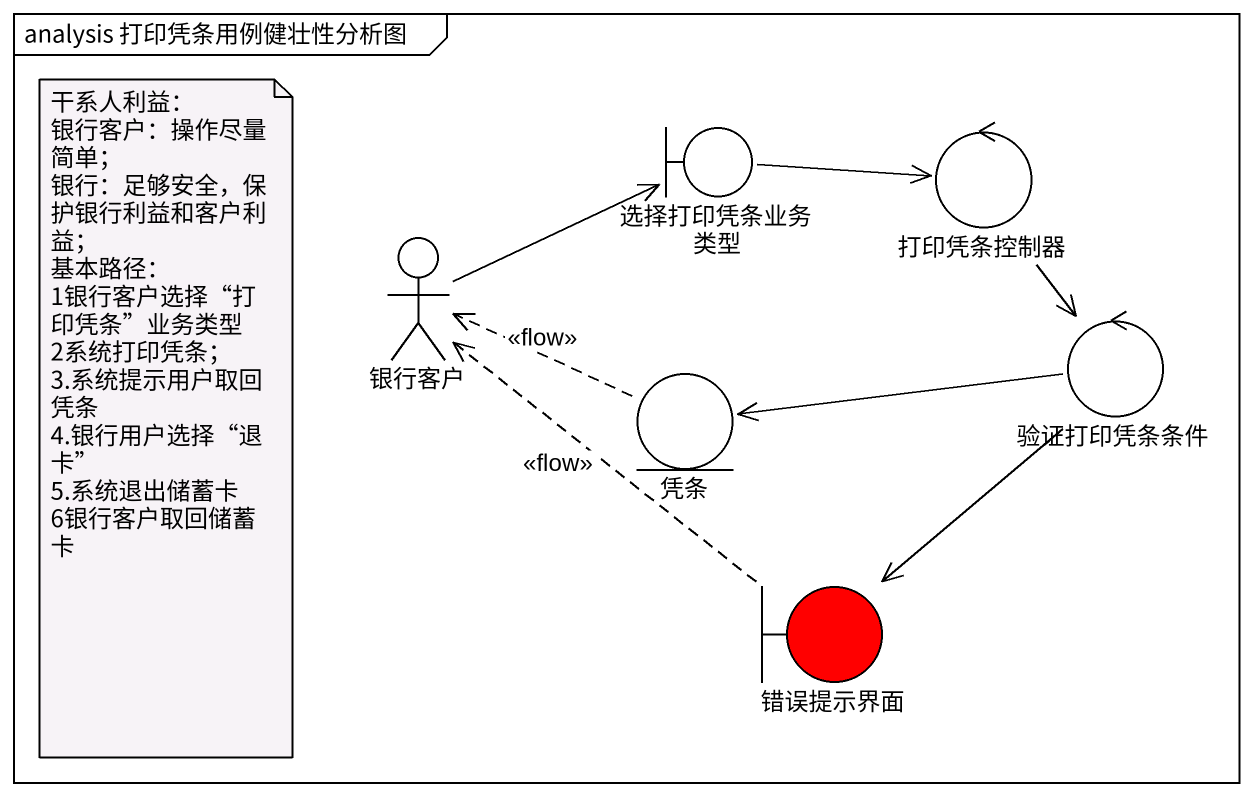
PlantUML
@startuml
mainframe analysis 打印凭条用例健壮性分析图
boundary 选择打印凭条业务类型
control 打印凭条控制器
actor 银行客户
entity 凭条
control 验证打印凭条条件
boundary 错误提示界面 #FF0000
选择打印凭条业务类型 -right-> 打印凭条控制器
打印凭条控制器 --> 验证打印凭条条件
银行客户 -right-> 选择打印凭条业务类型
凭条 .left.> 银行客户 : <<flow>>
验证打印凭条条件 -left-> 凭条
验证打印凭条条件 --> 错误提示界面
错误提示界面 .up.> 银行客户 : <<flow>>
note as N1
  干系人利益：
  银行客户：操作尽量简单；
  银行：足够安全，保护银行利益和客户利益；
  基本路径：
  1银行客户选择“打印凭条”业务类型
  2系统打印凭条；
  3.系统提示用户取回凭条
  4.银行用户选择“退卡”
  5.系统退出储蓄卡
  6银行客户取回储蓄卡
end note
@enduml
